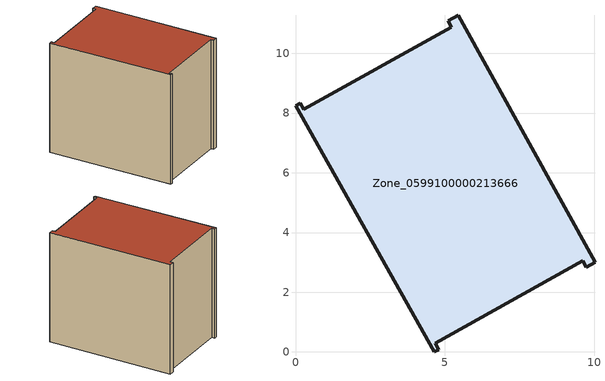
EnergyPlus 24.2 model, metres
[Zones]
Zone_0599100000213666
 floor ground (C_G): 0,8.24 0.16,8.33 0.28,8.12 5.22,10.88 5.11,11.09 5.46,11.28 10.03,3.01 9.74,2.84 9.62,3.05 4.68,0.29 4.79,0.08 4.65,0 z0
 wall outside (C_F): 4.65,0 4.79,0.08 4.68,0.29 9.62,3.05 9.74,2.84 10.03,3.01 5.46,11.28 5.11,11.09 5.22,10.88 0.28,8.12 0.16,8.33 0,8.24 4.65,0 z0:8.35
 roof outside (C_R): 0.16,8.33 0,8.24 4.65,0 4.79,0.08 4.68,0.29 9.62,3.05 9.74,2.84 10.03,3.01 5.46,11.28 5.11,11.09 5.22,10.88 0.28,8.12 z8.35
[BUILDING]
Pand.0599100000213666: North Axis=0; Terrain=City; Loads Convergence Tolerance Value=0.04; Temperature Convergence Tolerance Value=0.4; Solar Distribution=FullExterior; Maximum Number of Warmup Days=25; Minimum Number of Warmup Days=1
[Site:Location]
Rotterdam.The.Hague.AP_ZH_NLD Design_Conditions: Latitude=51.96; Longitude=4.45; Time Zone=1; Elevation=-4.5
[SITE:GROUNDTEMPERATURE:BUILDINGSURFACE]
18, 18, 18, 18, 18, 18, 18, 18, 18, 18, 18, 18
[MATERIAL] Thermal Absorptance=0.9; Solar Absorptance=0.7; Visible Absorptance=0.7
Name | Roughness | Thickness | Conductivity | Density | Specific Heat
G.TI.1965-1974 | MediumSmooth | 0.15 | 0.882353 | 540 | 1210
F.TI.1965-1974 | Rough | 0.3 | 0.697674 | 1920 | 840
R.TI.1965-1974 | MediumRough | 0.2 | 0.232558 | 1500 | 1000
[CONSTRUCTION]
C_G: G.TI.1965-1974
C_F: F.TI.1965-1974
C_R: R.TI.1965-1974
[ZONE]
Zone_0599100000213666: Type=1; Multiplier=1; Ceiling Height=Autocalculate; Volume=Autocalculate; Floor Area=autocalculate; Part of Total Floor Area=Yes
[ZONEINFILTRATION:DESIGNFLOWRATE]
Infil_Zone_0599100000213666: Zone or ZoneList or Space or SpaceList=Zone_0599100000213666; Schedule=AlwaysOn; Design Flow Rate Calculation Method=Flow/Area; Flow Rate per Floor Area=0.003; Constant Term Coefficient=1; Temperature Term Coefficient=0; Velocity Term Coefficient=0; Velocity Squared Term Coefficient=0
[HVACTEMPLATE:ZONE:IDEALLOADSAIRSYSTEM]
Zone_0599100000213666: Maximum Heating Supply Air Temperature=50; Minimum Cooling Supply Air Temperature=13; Maximum Heating Supply Air Humidity Ratio=0.0156; Minimum Cooling Supply Air Humidity Ratio=0.0077; Heating Limit=NoLimit; Cooling Limit=NoLimit; Dehumidification Control Type=ConstantSensibleHeatRatio; Cooling Sensible Heat Ratio=0.7; Dehumidification Setpoint=60; Humidification Control Type=None; Humidification Setpoint=30; Outdoor Air Method=None; Outdoor Air Flow Rate per Person=0.00944; Outdoor Air Flow Rate per Zone Floor Area=0; Outdoor Air Flow Rate per Zone=0; Demand Controlled Ventilation Type=None; Outdoor Air Economizer Type=NoEconomizer; Heat Recovery Type=None; Sensible Heat Recovery Effectiveness=0.7; Latent Heat Recovery Effectiveness=0.65
[ZONECONTROL:THERMOSTAT]
ThermostatControl_Zone_0599100000213666: Zone or ZoneList=Zone_0599100000213666; Control Type Schedule=DualSetpointControlType; Control 1=Thermostat_Zone_0599100000213666; Temperature Difference Between Cutout And Setpoint=0
[THERMOSTATSETPOINT:DUALSETPOINT]
Thermostat_Zone_0599100000213666: Heating Setpoint Temperature Schedule=HeatingSetpoint_Zone_0599100000213666; Cooling Setpoint Temperature Schedule=CoolingSetpoint_Zone_0599100000213666
[SCHEDULE:COMPACT]
HeatingSetpoint_Zone_0599100000213666: Through: 12/31, For: AllDays, Until: 24:00, 21
CoolingSetpoint_Zone_0599100000213666: Through: 12/31, For: AllDays, Until: 24:00, 24
DualSetpointControlType: Through: 12/31, For: AllDays, Until: 24:00, 4
AlwaysOn: Through: 12/31, For: AllDays, Until: 24:00, 1
